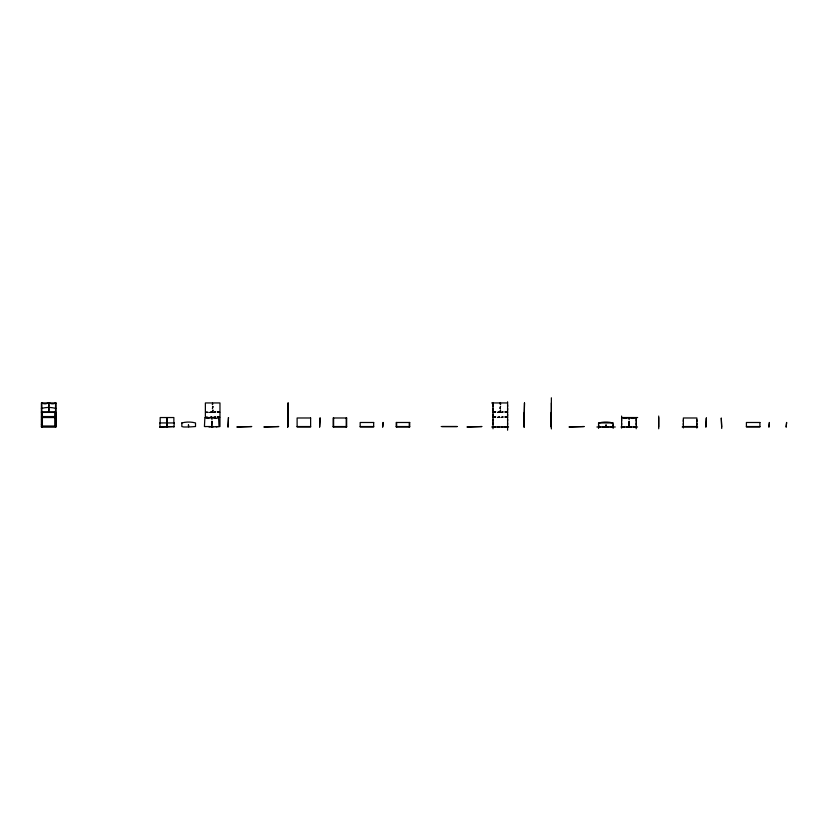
<?xml version="1.0" encoding="UTF-8"?>
<svg xmlns="http://www.w3.org/2000/svg" width="828" height="828" viewBox="0 0 828 828"><rect width="100%" height="100%" fill="white"/><g stroke="black" fill="none" stroke-linecap="round" stroke-linejoin="round"><path stroke-width="1.24" d="M491.728 402.946L507.595 402.946M551.365 402.946L551.365 426.989M493.002 404.747L493.002 406.548M507.595 404.747L507.595 406.548M41.4 408.349L41.855 408.349A26.465 26.465 0 0 1 55.538 408.349L55.993 408.349M493.002 408.349L493.002 410.15M507.595 408.349L507.595 410.15M41.4 411.951L55.538 411.951M493.002 411.951L495.786 411.951L493.002 412.406M507.595 411.951L504.801 411.951L507.595 412.406M41.4 412.406L55.993 412.406M493.002 414.207L493.002 416.008M507.595 414.207L507.595 416.008M41.938 416.546L55.455 416.546M41.4 416.991L55.993 416.991M493.002 416.991L495.786 416.991L493.002 417.447M507.595 416.991L504.801 416.991L507.595 417.447M205.375 417.447L208.17 417.447L205.375 416.991L205.375 412.406L208.17 412.406L205.375 411.951L205.375 402.946L212.444 402.946L212.444 404.747L212.899 402.946L219.969 402.946L219.969 411.951L217.174 411.951L219.969 412.406L219.969 416.991L217.174 416.991L219.969 417.447L219.969 426.544L216.232 426.989M621.611 417.54L637.674 417.54M658.705 417.54L658.705 426.989M41.4 419.247L42.394 419.341M493.002 419.247L493.002 421.048M507.595 419.247L507.595 421.048M621.611 419.341L621.611 421.141M636.204 419.341L636.204 421.141M683.359 419.786L683.359 421.587M696.865 419.786L696.865 421.587M493.002 422.849L493.002 424.65M507.595 422.849L507.595 424.65M621.611 422.942L621.611 424.743M636.204 422.942L636.204 424.743M683.359 423.387L683.359 425.188M696.865 423.387L696.865 425.188M41.4 424.65L42.394 424.743M598.551 424.743L599.006 426.544L600.9 426.989M613.144 424.743L612.699 426.544L610.805 426.989M41.938 426.089L55.455 426.089M41.4 426.544L55.993 426.544M205.375 426.544L209.97 426.544M297.117 426.544L310.624 426.544M333.146 426.544L346.653 426.544M360.17 426.544L373.676 426.544M396.198 426.544L409.705 426.544M441.2 426.544L457.491 426.544M493.002 426.544L495.786 426.989M507.595 426.544L504.801 426.989M584.371 426.544L568.981 426.989L583.574 426.544M621.611 426.544L622.149 426.989M636.204 426.544L635.666 426.989M683.359 426.544L696.865 426.544M746.411 426.544L759.918 426.544M491.718 426.989L508.568 426.989M596.895 426.989L615.256 426.989M621 426.989L637.56 426.989M682.21 426.989L697.631 426.989M721.716 426.989L721.271 417.985L721.716 428.5M696.865 428.035L696.865 417.985L683.359 417.985L683.359 427.921M658.705 416.039L658.705 428.78M636.204 417.54L636.204 428.728M635.211 426.989L633.41 426.989M631.609 426.989L629.808 426.989M629.135 417.54L629.135 419.341L628.68 417.54M629.135 426.989L629.135 421.141L628.68 426.989M628.007 426.989L626.206 426.989M624.405 426.989L622.604 426.989M621.611 416.07L621.611 428.076M613.144 428.345L613.144 422.942L598.551 422.942L598.551 428.397M609.004 426.989L607.203 426.989M606.075 426.989L606.075 424.743L605.63 426.989M604.502 426.989L602.701 426.989M551.365 397.792L551.365 428.925M551.137 412.406L551.137 426.989M524.259 412.406L524.259 426.989M507.595 401.808L507.595 430.208M503 426.989L501.199 426.989M500.516 402.946L500.516 404.747L500.071 402.946M499.398 426.989L497.597 426.989M493.002 402.946L493.002 428.78M456.766 426.544L442.183 426.544M409.26 422.487L409.26 426.989M396.643 422.487L396.643 426.989M346.207 417.985L346.207 426.989M333.601 417.985L333.601 426.989M287.885 412.406L287.885 426.989M219.027 426.544L218.571 417.54A5.734 5.734 0 0 1 212.403 417.54L211.958 419.341L211.057 417.54A5.734 5.734 0 0 1 204.878 417.54L204.433 426.544L205.427 426.544M217.174 426.544L212.63 426.989M213.572 426.544L209.029 426.989M211.958 426.989L211.958 421.141L211.502 426.989L210.829 426.544M173.87 422.942L173.87 417.54L160.177 417.54L160.177 422.942M173.87 426.989L174.325 422.942L159.732 422.942L160.177 426.989M167.246 417.54L167.246 426.989M166.801 417.54L166.801 426.989M55.766 412.406L55.766 426.989M55.538 426.989L55.538 402.946A5.734 5.734 0 0 1 49.37 402.946M55.455 412.489L55.455 416.991M55.455 426.544L55.455 417.54L41.938 417.54L41.938 426.544M55 412.489L55 416.991M55 417.54L55 426.544M48.924 402.946L48.924 406.548L48.469 402.946M48.924 412.406L48.924 408.349L48.469 412.406M42.394 412.489L42.394 416.991M42.394 417.54L42.394 426.544M41.938 412.489L41.938 416.991M41.855 426.989L41.855 402.946A5.734 5.734 0 0 0 48.024 402.946M41.628 412.406L41.628 426.989M628.235 417.54A5.734 5.734 0 0 1 622.066 417.54M635.759 417.54A5.734 5.734 0 0 1 629.58 417.54M599.006 422.942A26.465 26.465 0 0 1 612.699 422.942M55.993 402.946L41.4 402.946L41.4 426.989L55.993 426.989L55.993 402.946M288.113 402.946L287.658 426.989L288.113 402.946M524.486 402.946L524.041 426.989L524.486 402.946M212.899 406.548L212.444 408.349L212.899 406.548M500.516 406.548L500.071 408.349L500.516 406.548M212.899 410.15L212.444 411.951L212.899 410.15M500.516 410.15L500.071 411.951L500.516 410.15M211.771 411.951L209.97 412.406L211.771 411.951M215.373 411.951L213.572 412.406L215.373 411.951M499.398 411.951L497.597 412.406L499.398 411.951M503 411.951L501.199 412.406L503 411.951M211.771 416.991L209.97 417.447L211.771 416.991M215.373 416.991L213.572 417.447L215.373 416.991M499.398 416.991L497.597 417.447L499.398 416.991M503 416.991L501.199 417.447L503 416.991M228.476 417.54L228.031 426.989L228.476 417.54M310.624 417.985L297.117 417.985L297.117 426.989L310.624 426.989L310.624 417.985M320.084 417.985L319.639 426.989L320.084 417.985M346.653 417.985L333.146 417.985L333.146 426.989L346.653 426.989L346.653 417.985M706.325 417.985L705.88 426.989L706.325 417.985M373.676 422.487L360.17 422.487L360.17 426.989L373.676 426.989L373.676 422.487M383.136 422.487L382.691 426.989L383.136 422.487M409.705 422.487L396.198 422.487L396.198 426.989L409.705 426.989L409.705 422.487M759.918 422.487L746.411 422.487L746.411 426.989L759.918 426.989L759.918 422.487M769.378 422.487L768.933 426.989L769.378 422.487M786.6 422.487L786.145 426.989L786.6 422.487M181.829 422.942L181.829 426.544L183.712 426.989L188.442 426.989L188.442 424.743L188.898 426.989L195.511 426.544L195.511 422.942A26.465 26.465 0 0 0 181.829 422.942M174.325 426.544L159.732 426.989L174.325 426.544M251.629 426.544L237.036 426.989L251.629 426.544M278.653 426.544L264.06 426.989L278.653 426.544M481.761 426.544L467.168 426.989L481.761 426.544"/></g></svg>
